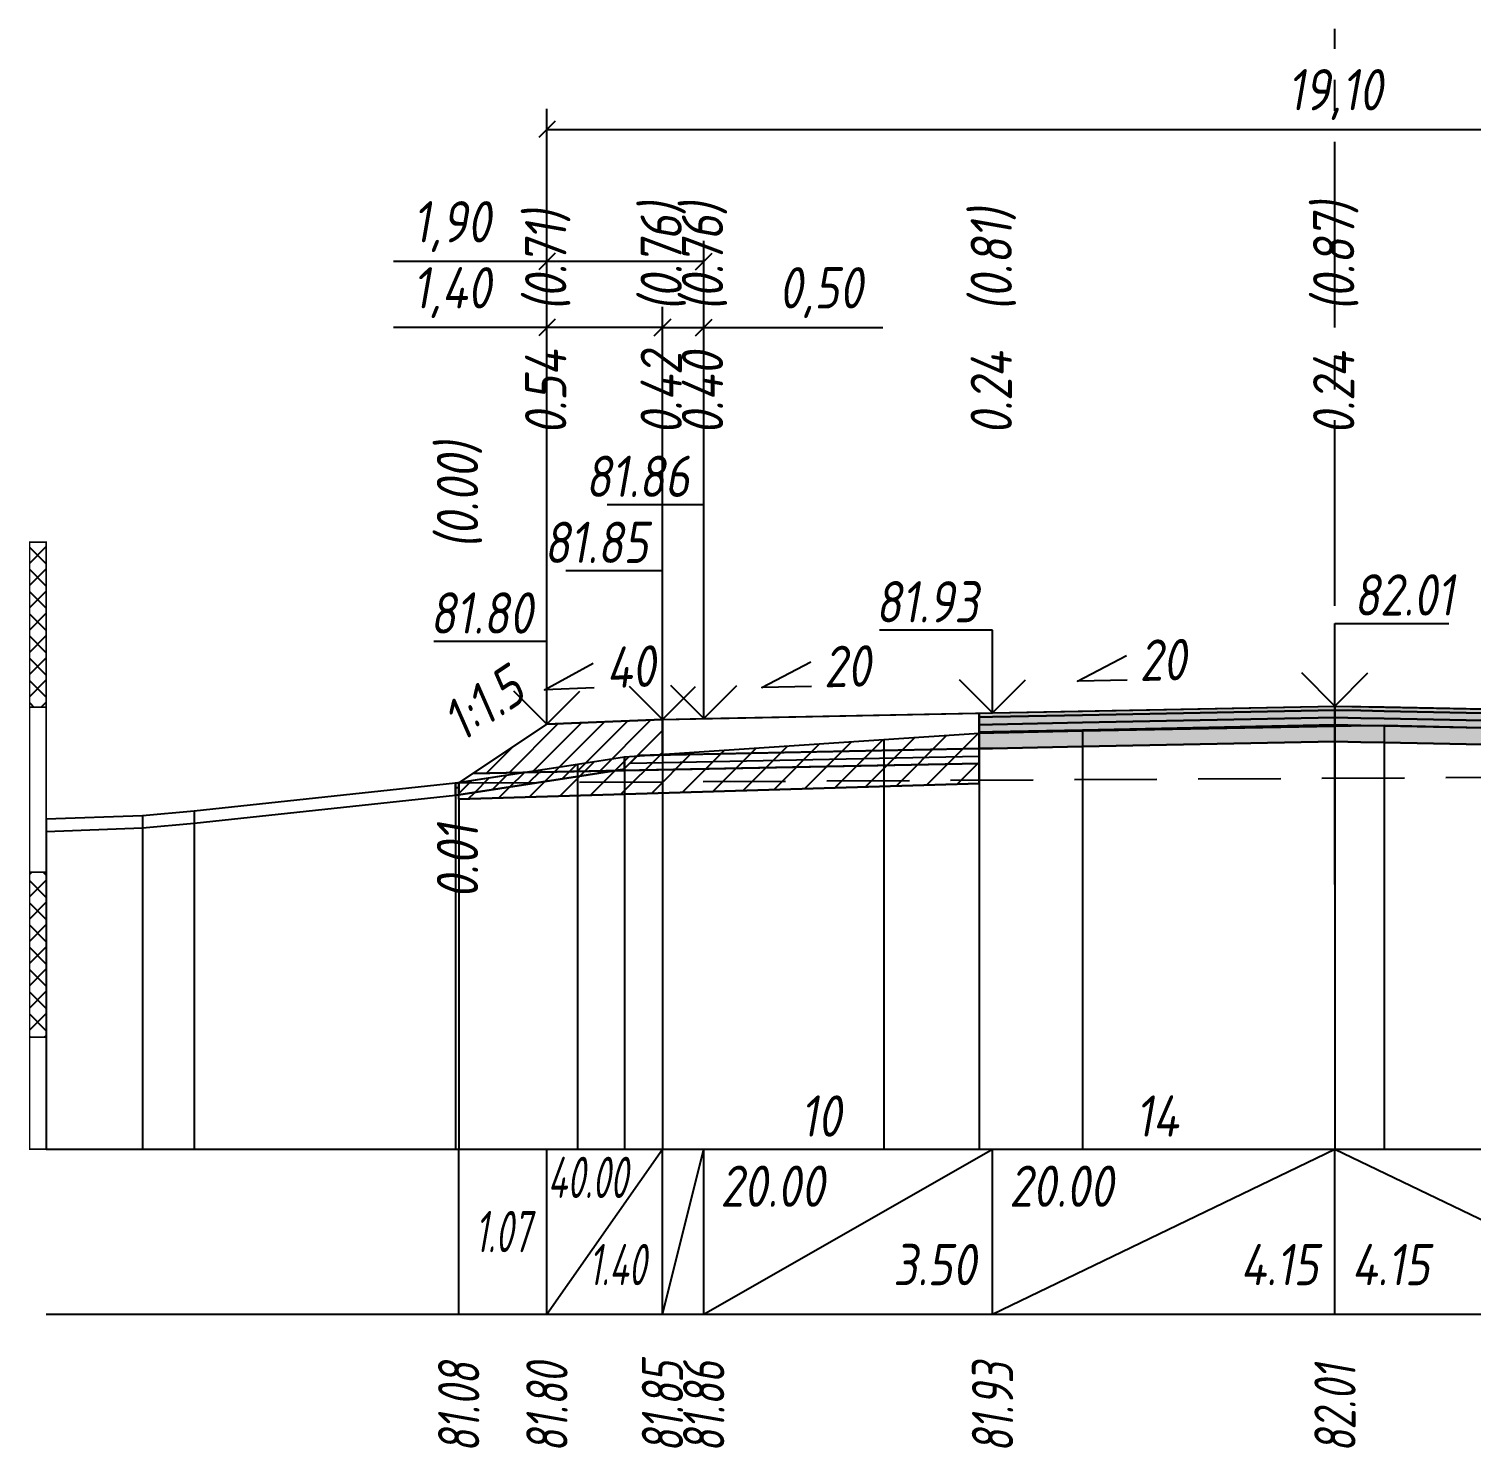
# Model space of a CAD drawing. Extents: x -717 to 1451, y -133302 to 233.
# Drawn here: x 78.9 to 166.3, y -25152.1 to -25066.1 of the extents above; entities that cross this region are included whole.
import ezdxf
from ezdxf.enums import TextEntityAlignment as Align

# ---------------------------------------------------------------- set-up
doc = ezdxf.new("R2010")
doc.units = 0
doc.linetypes.add('осевая2', pattern=[1.125, 0.75, -0.125, 0.125, -0.125])
doc.linetypes.add('штриховая', pattern=[0.75, 0.5, -0.25])
for name, color, linetype in [('Интерполированный поперечник', 2, 'Continuous'), ('Код_514', 1, 'Continuous'), ('Контур_0', 7, 'Continuous'), ('Контур_2521', 7, 'Continuous'), ('Контур_2564', 7, 'Continuous'), ('Контур_2660', 7, 'Continuous'), ('Контур_2665', 7, 'Continuous'), ('Контур_400', 7, 'Continuous'), ('Контур_508', 7, 'Continuous'), ('Контур_512', 7, 'Continuous'), ('Контур_513', 7, 'Continuous'), ('Контур_818', 7, 'Continuous'), ('Красный поперечник', 1, 'Continuous'), ('Линейка абсолютных высот', 7, 'Continuous'), ('Объём_2501', 7, 'Continuous'), ('Объём_2564', 7, 'Continuous'), ('Объём_2650', 7, 'Continuous'), ('Объём_2660', 7, 'Continuous'), ('Объём_2661', 7, 'Continuous'), ('Объём_2665', 7, 'Continuous'), ('Объём_2666', 7, 'Continuous'), ('Объём_2667', 7, 'Continuous'), ('Объём_2668', 7, 'Continuous'), ('Объём_2669', 7, 'Continuous'), ('Объём_2675', 7, 'Continuous'), ('Объём_2753', 7, 'Continuous'), ('Ось', 1, 'осевая2'), ('Откосы', 7, 'Continuous'), ('Отметки покрытия', 7, 'Continuous'), ('Рабочие отметки', 7, 'Continuous'), ('Рабочие отметки доп.', 7, 'Continuous'), ('Слои выравнивания', 7, 'Continuous'), ('Таблица', 7, 'Continuous'), ('Уклоны проезжей части', 7, 'Continuous'), ('Черный поперечник', 3, 'Continuous')]:
    doc.layers.add(name, color=color, linetype=linetype)
for name, color, linetype, true_color in [('Контур_2540', 2, 'Continuous', 0xffff00), ('Контур_2560', 2, 'Continuous', 0xffff00), ('Контур_2561', 7, 'Continuous', 0xff8040), ('Контур_2562', 3, 'Continuous', 0x00ff00), ('Контур_2563', 7, 'Continuous', 0xff8000), ('Контур_2570', 7, 'Continuous', 0x80ff00), ('Контур_2725', 7, 'Continuous', 0x323232), ('Контур_2736', 4, 'Continuous', 0x00ffff), ('Контур_2737', 4, 'Continuous', 0x00ffff), ('Контур_2738', 4, 'Continuous', 0x00ffff), ('Контур_2739', 4, 'Continuous', 0x00ffff), ('Контур_2741', 4, 'Continuous', 0x00ffff), ('Контур_2742', 4, 'Continuous', 0x00ffff), ('Контур_2743', 4, 'Continuous', 0x00ffff), ('Контур_2744', 7, 'Continuous', 0xa4ffff), ('Контур_2745', 7, 'Continuous', 0xa4ffff), ('Контур_2747', 4, 'Continuous', 0x00ffff), ('Контур_2748', 4, 'Continuous', 0x00ffff), ('Контур_2749', 4, 'Continuous', 0x00ffff), ('Контур_2750', 4, 'Continuous', 0x00ffff), ('Контур_2751', 4, 'Continuous', 0x00ffff), ('Контур_2752', 4, 'Continuous', 0x00ffff), ('Контур_2760', 7, 'Continuous', 0x323232), ('Контур_2761', 7, 'Continuous', 0x323232), ('Контур_2762', 7, 'Continuous', 0x323232), ('Контур_2763', 7, 'Continuous', 0x323232), ('Контур_402', 7, 'Continuous', 0xff6464), ('Контур_703', 4, 'Continuous', 0x00ffff), ('Контур_705', 4, 'Continuous', 0x00ffff), ('Контур_707', 4, 'Continuous', 0x00ffff), ('Контур_720', 131, 'Continuous', 0xaaffff), ('Объём_2500', 7, 'Continuous', 0xc0c0c0), ('Объём_2520', 7, 'Continuous', 0x80ffff), ('Объём_2540', 2, 'Continuous', 0xffff00), ('Объём_2560', 2, 'Continuous', 0xffff00), ('Объём_2561', 7, 'Continuous', 0xff8040), ('Объём_2562', 3, 'Continuous', 0x00ff00), ('Объём_2563', 7, 'Continuous', 0xff8000), ('Объём_2570', 7, 'Continuous', 0x80ff00), ('Объём_2600', 7, 'Continuous', 0x808000), ('Объём_2746', 2, 'Continuous', 0xffff00)]:
    doc.layers.add(name, color=color, linetype=linetype, true_color=true_color)
doc.styles.get("Standard").update_dxf_attribs({"font": 'txt', "height": 2.5})
doc.styles.add('М', font='romand.shx', dxfattribs={"width": 0.8, "oblique": 10, "height": 2.5})
doc.dimstyles.new('ISO-25', dxfattribs={"dimtxt": 2.5, "dimasz": 2.5, "dimexe": 1.25, "dimexo": 0.625, "dimtad": 1, "dimtxsty": 'Standard', "dimcen": 2.5, "dimadec": 0, "dimazin": 0, "dimtfac": 1, "dimtmove": 0, "dimatfit": 3, "dimfxl": 1, "dimarcsym": 0})
pattern_1 = [(45.0000013, (0, 0), (-0.67351924, 0.67351921), []), (135.0000003, (0, 0), (-0.67351922, -0.67351923), [])]

# ---------------------------------------------------------------- blocks, each defined once
blk = doc.blocks.new('_Oblique')
at = {"color": 0, "linetype": 'ByBlock', "lineweight": -2}
blk.add_line((-0.5, -0.5), (0.5, 0.5), dxfattribs=at)
blk = doc.blocks.new('*D610')
at = {"color": 0, "lineweight": -2, "transparency": 16777216}
for p, q in [((110.346, -25107.689), (110.346, -25082.969)), ((117.346, -25107.409), (117.346, -25082.969)), ((110.346, -25084.219), (101.042, -25084.219)), ((117.346, -25084.219), (110.346, -25084.219))]:
    blk.add_line(p, q, dxfattribs=at)
at = {"layer": 'Defpoints', "color": 0, "transparency": 16777216}
for p in [(117.346, -25084.219), (117.346, -25108.034), (110.346, -25108.314)]:
    blk.add_point(p, dxfattribs=at)
at = {"color": 0, "lineweight": -2, "transparency": 16777216, "rotation": 180}
blk.add_blockref('_Oblique', (110.346, -25084.219), dxfattribs=at)
at = {"color": 0, "lineweight": -2, "transparency": 16777216}
blk.add_blockref('_Oblique', (117.346, -25084.219), dxfattribs=at)
at = {"color": 0, "transparency": 16777216, "insert": (104.582, -25082.106), "char_height": 2.5, "width": 8.75, "attachment_point": 5, "style": 'М'}
blk.add_mtext('1,40', dxfattribs=at)
blk = doc.blocks.new('*D612')
at = {"color": 0, "lineweight": -2, "transparency": 16777216}
for p, q in [((117.346, -25107.409), (117.346, -25082.969)), ((119.846, -25107.359), (119.846, -25082.969)), ((117.346, -25084.219), (119.846, -25084.219)), ((119.846, -25084.219), (130.703, -25084.219))]:
    blk.add_line(p, q, dxfattribs=at)
at = {"layer": 'Defpoints', "color": 0, "transparency": 16777216}
for p in [(119.846, -25084.219), (117.346, -25108.034), (119.846, -25107.984)]:
    blk.add_point(p, dxfattribs=at)
at = {"color": 0, "lineweight": -2, "transparency": 16777216, "rotation": 180}
blk.add_blockref('_Oblique', (117.346, -25084.219), dxfattribs=at)
at = {"color": 0, "lineweight": -2, "transparency": 16777216}
blk.add_blockref('_Oblique', (119.846, -25084.219), dxfattribs=at)
at = {"color": 0, "transparency": 16777216, "insert": (126.942, -25082.106), "char_height": 2.5, "width": 9.16667, "attachment_point": 5, "style": 'М'}
blk.add_mtext('0,50', dxfattribs=at)
blk = doc.blocks.new('*D615')
at = {"color": 0, "lineweight": -2, "transparency": 16777216}
for p, q in [((110.346, -25107.689), (110.346, -25078.969)), ((119.846, -25107.359), (119.846, -25078.969)), ((110.346, -25080.219), (101.042, -25080.219)), ((119.846, -25080.219), (110.346, -25080.219))]:
    blk.add_line(p, q, dxfattribs=at)
at = {"layer": 'Defpoints', "color": 0, "transparency": 16777216}
for p in [(119.846, -25080.219), (119.846, -25107.984), (110.346, -25108.314)]:
    blk.add_point(p, dxfattribs=at)
at = {"color": 0, "lineweight": -2, "transparency": 16777216, "rotation": 180}
blk.add_blockref('_Oblique', (110.346, -25080.219), dxfattribs=at)
at = {"color": 0, "lineweight": -2, "transparency": 16777216}
blk.add_blockref('_Oblique', (119.846, -25080.219), dxfattribs=at)
at = {"color": 0, "transparency": 16777216, "insert": (104.582, -25078.106), "char_height": 2.5, "width": 8.75, "attachment_point": 5, "style": 'М'}
blk.add_mtext('1,90', dxfattribs=at)
blk = doc.blocks.new('*D616')
at = {"color": 0, "lineweight": -2, "transparency": 16777216}
for p, q in [((110.346, -25107.689), (110.346, -25070.969)), ((205.846, -25107.689), (205.846, -25070.969)), ((110.346, -25072.219), (205.846, -25072.219))]:
    blk.add_line(p, q, dxfattribs=at)
at = {"layer": 'Defpoints', "color": 0, "transparency": 16777216}
for p in [(205.846, -25072.219), (110.346, -25108.314), (205.846, -25108.314)]:
    blk.add_point(p, dxfattribs=at)
at = {"color": 0, "lineweight": -2, "transparency": 16777216, "rotation": 180}
blk.add_blockref('_Oblique', (110.346, -25072.219), dxfattribs=at)
at = {"color": 0, "lineweight": -2, "transparency": 16777216}
blk.add_blockref('_Oblique', (205.846, -25072.219), dxfattribs=at)
at = {"color": 0, "transparency": 16777216, "insert": (158.096, -25070.106), "char_height": 2.5, "width": 10.41667, "attachment_point": 5, "style": 'М'}
blk.add_mtext('19,10', dxfattribs=at)

msp = doc.modelspace()

# ---------------------------------------------------------------- hatches: boundary and pattern name
at = {"layer": 'Линейка абсолютных высот'}
h = msp.add_hatch(dxfattribs=at)
h.set_pattern_fill('ANSI37', scale=0.3, style=0)
h.set_pattern_definition(pattern_1)
h.paths.add_polyline_path([(80, -25107.228), (80, -25097.228), (79, -25097.228), (79, -25107.228)])
h = msp.add_hatch(dxfattribs=at)
h.set_pattern_fill('ANSI37', scale=0.3, style=0)
h.set_pattern_definition(pattern_1)
h.paths.add_polyline_path([(80, -25127.228), (80, -25117.228), (79, -25117.228), (79, -25127.228)])
at = {"layer": 'Объём_2563'}
h = msp.add_hatch(dxfattribs=at)
h.set_pattern_fill('ANSI31', color=256, scale=0.3)
h.paths.add_polyline_path([(110.346, -25108.251), (117.346, -25107.971), (117.346, -25110.121), (115.846, -25110.151), (114.928, -25111.07), (105.846, -25111.251)])
at = {"layer": 'Объём_2570'}
h = msp.add_hatch(dxfattribs=at)
h.set_pattern_fill('ANSI31', color=256, scale=0.2)
h.paths.add_polyline_path([(115.051, -25110.984), (112.189, -25111.433), (105, -25112.537), (105, -25111.787), (112.189, -25110.683), (115.051, -25110.234)])
at = {"layer": 'Объём_2600'}
h = msp.add_hatch(dxfattribs=at)
h.set_pattern_fill('ANSI31', color=6, scale=0.4)
h.paths.add_polyline_path([(130.767, -25109.187), (136.534, -25108.795), (136.534, -25111.853), (105, -25112.799), (105, -25112.537), (112.189, -25111.433), (115.051, -25110.984), (115.051, -25110.234)])
h = msp.add_hatch(dxfattribs=at)
h.set_pattern_fill('HONEY', color=5, scale=0.3)
h.paths.add_polyline_path([(104.807, -25112.567), (104.807, -25111.817), (105, -25111.816), (105, -25112.537)])
at = {"layer": 'Слои выравнивания'}
for color, points in [(2, [(136.534, -25107.588), (137.346, -25107.571), (142.804, -25107.462), (158.096, -25107.156), (158.096, -25107.406), (142.804, -25107.712), (137.346, -25107.821), (136.534, -25107.838)]), (2, [(158.096, -25107.156), (159.659, -25107.188), (161.083, -25107.216), (172.032, -25107.435), (178.846, -25107.571), (179.434, -25107.583), (185.859, -25107.712), (185.859, -25107.962), (179.434, -25107.833), (178.846, -25107.821), (172.032, -25107.685), (161.083, -25107.466), (159.659, -25107.438), (158.096, -25107.406)]), (3, [(136.534, -25107.838), (137.346, -25107.821), (142.804, -25107.712), (158.096, -25107.406), (158.096, -25107.856), (142.804, -25108.162), (137.346, -25108.271), (136.534, -25108.288)]), (4, [(136.534, -25108.288), (137.346, -25108.271), (142.804, -25108.162), (158.096, -25107.856), (158.096, -25108.306), (142.804, -25108.612), (137.346, -25108.721), (136.534, -25108.738)]), (3, [(158.096, -25107.406), (159.659, -25107.438), (161.083, -25107.466), (172.032, -25107.685), (178.846, -25107.821), (179.434, -25107.833), (185.859, -25107.962), (185.859, -25108.412), (179.434, -25108.283), (178.846, -25108.271), (172.032, -25108.135), (161.083, -25107.916), (159.659, -25107.888), (158.096, -25107.856)]), (4, [(158.096, -25107.856), (159.659, -25107.888), (161.083, -25107.916), (172.032, -25108.135), (178.846, -25108.271), (179.434, -25108.283), (185.859, -25108.412), (185.859, -25108.862), (179.434, -25108.733), (178.846, -25108.721), (172.032, -25108.585), (161.083, -25108.366), (159.659, -25108.338), (158.096, -25108.306)]), (5, [(136.534, -25108.738), (137.346, -25108.721), (142.804, -25108.612), (158.096, -25108.306), (158.096, -25109.306), (142.804, -25109.612), (137.346, -25109.721), (136.534, -25109.738)]), (5, [(158.096, -25108.306), (159.659, -25108.338), (161.083, -25108.366), (172.032, -25108.585), (178.846, -25108.721), (179.434, -25108.733), (185.859, -25108.862), (185.859, -25109.862), (179.434, -25109.733), (178.846, -25109.721), (172.032, -25109.585), (161.083, -25109.366), (159.659, -25109.338), (158.096, -25109.306)])]:
    msp.add_hatch(color=color, dxfattribs=at).paths.add_polyline_path(points)

# ---------------------------------------------------------------- linework, layer by layer
at = {"layer": 'Интерполированный поперечник', "linetype": 'штриховая', "ltscale": 10, "flags": 128}
msp.add_lwpolyline([(104.807, -25111.817), (213.285, -25111.222)], dxfattribs=at)
at = {"layer": 'Код_514'}
for p, q in [((105, -25144), (105, -25134)), ((110.346, -25144), (110.346, -25134)), ((110.346, -25144), (117.346, -25134)), ((117.346, -25144), (117.346, -25134)), ((117.346, -25144), (119.846, -25134)), ((119.846, -25144), (119.846, -25134)), ((119.846, -25144), (137.346, -25134)), ((137.346, -25144), (137.346, -25134)), ((137.346, -25144), (158.096, -25134)), ((158.096, -25144), (158.096, -25134)), ((158.096, -25134), (178.846, -25144))]:
    msp.add_line(p, q, dxfattribs=at)
at = {"layer": 'Контур_0', "flags": 128}
for points in [[(119.846, -25110.071), (117.346, -25110.121), (117.346, -25107.971), (136.534, -25107.588), (136.534, -25109.738), (119.846, -25110.071), (119.846, -25110.071)], [(110.346, -25108.251), (105, -25111.816), (105, -25111.816), (105, -25111.816), (105, -25111.816), (105, -25111.816), (105, -25111.816), (105, -25111.816), (105, -25111.816), (105, -25111.816), (105, -25111.816), (105, -25111.816), (105, -25111.816), (105, -25111.816), (105, -25111.816), (105, -25111.816)], [(110.346, -25108.251), (105, -25111.816), (105, -25111.816), (105, -25111.816), (105, -25111.816), (105, -25111.816), (105, -25111.816), (105, -25111.816), (105, -25111.816), (105, -25111.816), (105, -25111.816), (105, -25111.816), (105, -25111.816), (105, -25111.816), (105, -25111.816), (105, -25111.816), (105, -25111.816), (105, -25111.816), (105, -25111.816), (105, -25111.816), (105, -25111.816), (105, -25111.816), (105, -25111.816), (105, -25111.816), (105, -25111.816), (105, -25111.816), (105, -25111.816), (105, -25111.816), (105, -25111.816), (105, -25111.816)], [(115.846, -25110.151), (136.534, -25109.738), (136.534, -25110.638), (114.928, -25111.07), (115.846, -25110.151), (115.846, -25110.151)], [(105.846, -25111.251), (114.928, -25111.07), (115.846, -25110.151), (117.346, -25110.121)]]:
    msp.add_lwpolyline(points, dxfattribs=at)
at = {"layer": 'Контур_2521', "color": 250, "flags": 128}
msp.add_lwpolyline([(115.387, -25110.611), (136.534, -25110.188)], dxfattribs=at)
at = {"layer": 'Контур_2540', "flags": 128}
msp.add_lwpolyline([(105.846, -25111.251), (136.534, -25110.638), (136.534, -25111.853), (105, -25112.799), (105, -25111.816), (105.846, -25111.251), (105.846, -25111.251)], dxfattribs=at)
at = {"layer": 'Контур_2560', "flags": 128}
msp.add_lwpolyline([(110.346, -25108.251), (110.346, -25108.251), (110.346, -25108.251), (117.346, -25107.971)], dxfattribs=at)
at = {"layer": 'Контур_2561', "flags": 128}
msp.add_lwpolyline([(117.346, -25107.971), (117.346, -25107.971), (110.346, -25108.251), (110.346, -25108.251), (117.346, -25107.971)], dxfattribs=at)
at = {"layer": 'Контур_2562', "flags": 128}
msp.add_lwpolyline([(110.346, -25108.251), (110.346, -25108.251), (110.346, -25108.251), (110.346, -25108.251), (110.346, -25108.251)], dxfattribs=at)
at = {"layer": 'Контур_2563', "flags": 128}
msp.add_lwpolyline([(110.346, -25108.251), (117.346, -25107.971), (117.346, -25110.121), (115.846, -25110.151), (114.928, -25111.07), (105.846, -25111.251), (110.346, -25108.251), (110.346, -25108.251)], dxfattribs=at)
at = {"layer": 'Контур_2564', "flags": 128}
msp.add_lwpolyline([(110.346, -25108.251), (117.346, -25107.971)], dxfattribs=at)
at = {"layer": 'Контур_2570', "flags": 128}
msp.add_lwpolyline([(80, -25114.75), (85.842, -25114.542), (88.977, -25114.258), (104.807, -25112.567), (104.807, -25112.567), (112.189, -25111.433), (115.051, -25110.984), (115.051, -25110.234), (130.767, -25109.187), (136.534, -25108.795), (142.804, -25108.67), (158.096, -25108.368), (161.083, -25108.31), (179.434, -25108.771)], dxfattribs=at)
at = {"layer": 'Контур_2660', "flags": 128}
msp.add_lwpolyline([(105, -25112.799), (136.534, -25111.853)], dxfattribs=at)
at = {"layer": 'Контур_2665', "flags": 128}
msp.add_lwpolyline([(110.346, -25108.251), (110.346, -25108.251)], dxfattribs=at)
at = {"layer": 'Контур_2725', "flags": 128}
msp.add_lwpolyline([(136.534, -25109.738), (137.346, -25109.721), (142.804, -25109.612), (158.096, -25109.306), (159.659, -25109.338), (161.083, -25109.366), (172.032, -25109.585), (178.846, -25109.721), (179.434, -25109.733), (185.859, -25109.862)], dxfattribs=at)
at = {"layer": 'Контур_2736', "flags": 128}
msp.add_lwpolyline([(110.346, -25108.251), (105, -25111.816)], dxfattribs=at)
at = {"layer": 'Контур_2737', "flags": 128}
msp.add_lwpolyline([(105, -25111.816), (105, -25111.816)], dxfattribs=at)
at = {"layer": 'Контур_2738', "flags": 128}
msp.add_lwpolyline([(105, -25111.816), (105, -25111.816)], dxfattribs=at)
at = {"layer": 'Контур_2739', "flags": 128}
msp.add_lwpolyline([(105, -25111.816), (105, -25111.816)], dxfattribs=at)
at = {"layer": 'Контур_2741', "flags": 128}
msp.add_lwpolyline([(105, -25111.816), (105, -25111.816)], dxfattribs=at)
at = {"layer": 'Контур_2742', "flags": 128}
msp.add_lwpolyline([(105, -25111.816), (105, -25111.816)], dxfattribs=at)
at = {"layer": 'Контур_2743', "flags": 128}
msp.add_lwpolyline([(105, -25111.816), (105, -25111.816)], dxfattribs=at)
at = {"layer": 'Контур_2744', "flags": 128}
msp.add_lwpolyline([(105, -25111.816), (105, -25111.816)], dxfattribs=at)
msp.add_lwpolyline([(105, -25111.816), (105, -25111.816)], dxfattribs=at)
msp.add_lwpolyline([(105, -25111.816), (105, -25111.816)], dxfattribs=at)
msp.add_lwpolyline([(105, -25111.816), (105, -25111.816)], dxfattribs=at)
msp.add_lwpolyline([(105, -25111.816), (105, -25111.816)], dxfattribs=at)
msp.add_lwpolyline([(105, -25111.816), (105, -25111.816)], dxfattribs=at)
at = {"layer": 'Контур_2745', "flags": 128}
msp.add_lwpolyline([(105, -25111.816), (105, -25111.816)], dxfattribs=at)
msp.add_lwpolyline([(105, -25111.816), (105, -25111.816)], dxfattribs=at)
msp.add_lwpolyline([(105, -25111.816), (105, -25111.816)], dxfattribs=at)
msp.add_lwpolyline([(105, -25111.816), (105, -25111.816)], dxfattribs=at)
msp.add_lwpolyline([(105, -25111.816), (105, -25111.816)], dxfattribs=at)
msp.add_lwpolyline([(105, -25111.816), (105, -25111.816)], dxfattribs=at)
at = {"layer": 'Контур_2747', "flags": 128}
msp.add_lwpolyline([(105, -25111.816), (105, -25111.816)], dxfattribs=at)
at = {"layer": 'Контур_2748', "flags": 128}
msp.add_lwpolyline([(105, -25111.816), (105, -25111.816)], dxfattribs=at)
at = {"layer": 'Контур_2749', "flags": 128}
msp.add_lwpolyline([(105, -25111.816), (105, -25111.816)], dxfattribs=at)
at = {"layer": 'Контур_2750', "flags": 128}
msp.add_lwpolyline([(105, -25111.816), (105, -25111.816)], dxfattribs=at)
at = {"layer": 'Контур_2751', "flags": 128}
msp.add_lwpolyline([(105, -25111.816), (105, -25111.816)], dxfattribs=at)
at = {"layer": 'Контур_2752', "flags": 128}
msp.add_lwpolyline([(105, -25111.816), (105, -25111.816)], dxfattribs=at)
at = {"layer": 'Контур_2760', "flags": 128}
msp.add_lwpolyline([(136.534, -25107.588), (137.346, -25107.571), (142.804, -25107.462), (158.096, -25107.156), (159.659, -25107.188), (161.083, -25107.216), (172.032, -25107.435), (178.846, -25107.571), (179.434, -25107.583), (185.859, -25107.712)], dxfattribs=at)
at = {"layer": 'Контур_2761', "flags": 128}
msp.add_lwpolyline([(136.534, -25107.838), (137.346, -25107.821), (142.804, -25107.712), (158.096, -25107.406), (159.659, -25107.438), (161.083, -25107.466), (172.032, -25107.685), (178.846, -25107.821), (179.434, -25107.833), (185.859, -25107.962)], dxfattribs=at)
at = {"layer": 'Контур_2762', "flags": 128}
msp.add_lwpolyline([(136.534, -25108.288), (137.346, -25108.271), (142.804, -25108.162), (158.096, -25107.856), (159.659, -25107.888), (161.083, -25107.916), (172.032, -25108.135), (178.846, -25108.271), (179.434, -25108.283), (185.859, -25108.412)], dxfattribs=at)
at = {"layer": 'Контур_2763', "flags": 128}
msp.add_lwpolyline([(136.534, -25108.738), (137.346, -25108.721), (142.804, -25108.612), (158.096, -25108.306), (159.659, -25108.338), (161.083, -25108.366), (172.032, -25108.585), (178.846, -25108.721), (179.434, -25108.733), (185.859, -25108.862)], dxfattribs=at)
at = {"layer": 'Контур_400', "flags": 128}
for points in [[(117.346, -25107.971), (119.846, -25107.921), (119.846, -25107.921), (119.846, -25107.921), (119.846, -25107.921), (119.846, -25107.921), (119.846, -25107.921), (137.346, -25107.571), (158.096, -25107.156)], [(158.096, -25107.156), (178.846, -25107.571), (196.346, -25107.921), (196.346, -25107.921), (196.346, -25107.921), (196.346, -25107.921), (196.346, -25107.921), (196.346, -25107.921), (198.846, -25107.971)]]:
    msp.add_lwpolyline(points, dxfattribs=at)
at = {"layer": 'Контур_402', "flags": 128}
msp.add_lwpolyline([(105, -25112.799), (136.534, -25111.853), (136.534, -25109.738), (158.096, -25109.306), (185.859, -25109.862), (185.859, -25112.039), (212.738, -25112.846)], dxfattribs=at)
at = {"layer": 'Контур_508', "flags": 128}
msp.add_lwpolyline([(105, -25112.799), (136.534, -25111.853), (136.534, -25109.738), (158.096, -25109.306), (185.859, -25109.862), (185.859, -25112.039), (212.738, -25112.846), (212.759, -25112.86), (214.759, -25112.86), (219.207, -25109.895)], dxfattribs=at)
at = {"layer": 'Контур_512', "flags": 128}
msp.add_lwpolyline([(105, -25112.799), (136.534, -25111.853)], dxfattribs=at)
at = {"layer": 'Контур_513', "flags": 128}
msp.add_lwpolyline([(105, -25112.799), (136.534, -25111.853), (136.534, -25109.738), (158.096, -25109.306), (185.859, -25109.862), (185.859, -25112.039), (212.738, -25112.846), (212.759, -25112.86), (214.759, -25112.86), (219.207, -25109.895)], dxfattribs=at)
at = {"layer": 'Контур_703', "flags": 128}
for points in [[(110.346, -25108.251), (105, -25111.816)], [(105, -25111.816), (105, -25111.816)]]:
    msp.add_lwpolyline(points, dxfattribs=at)
at = {"layer": 'Контур_705', "flags": 128}
msp.add_lwpolyline([(105, -25111.816), (105, -25111.816)], dxfattribs=at)
at = {"layer": 'Контур_707', "flags": 128}
msp.add_lwpolyline([(105, -25111.816), (105, -25111.816)], dxfattribs=at)
at = {"layer": 'Контур_720', "flags": 128}
msp.add_lwpolyline([(105, -25111.816), (105, -25111.816)], dxfattribs=at)
at = {"layer": 'Контур_818', "flags": 128}
msp.add_lwpolyline([(105, -25112.537), (112.189, -25111.433), (115.051, -25110.984), (115.051, -25110.234), (130.767, -25109.187), (136.534, -25108.795), (142.804, -25108.67), (158.096, -25108.368), (161.083, -25108.31), (179.434, -25108.771), (185.859, -25108.925), (201.824, -25109.948), (206.857, -25110.268), (206.857, -25111.018), (209.178, -25111.394), (213.285, -25111.972), (213.285, -25111.972), (215.525, -25111.203), (219.207, -25110.645)], dxfattribs=at)
at = {"layer": 'Красный поперечник'}
for p, q in [((137.346, -25107.571), (158.096, -25107.156)), ((158.096, -25107.156), (178.846, -25107.571)), ((110.346, -25108.251), (117.346, -25107.971)), ((117.346, -25107.971), (119.846, -25107.921)), ((119.846, -25107.921), (137.346, -25107.571)), ((105, -25111.816), (110.346, -25108.251)), ((136.534, -25111.853), (136.534, -25134)), ((105, -25112.799), (105, -25134))]:
    msp.add_line(p, q, dxfattribs=at)
at = {"layer": 'Линейка абсолютных высот', "color": 7, "const_width": 0.1, "flags": 128}
for points in [[(80, -25107.228), (80, -25097.228), (79, -25097.228), (79, -25107.228), (80, -25107.228)], [(80, -25117.228), (80, -25107.228), (79, -25107.228), (79, -25117.228), (80, -25117.228)], [(80, -25127.228), (80, -25117.228), (79, -25117.228), (79, -25127.228), (80, -25127.228)], [(80, -25134), (80, -25127.228), (79, -25127.228), (79, -25134), (80, -25134)]]:
    msp.add_lwpolyline(points, dxfattribs=at)
at = {"layer": 'Объём_2500', "flags": 128}
msp.add_lwpolyline([(119.846, -25110.071), (117.346, -25110.121), (117.346, -25107.971), (136.534, -25107.588), (136.534, -25109.738), (119.846, -25110.071), (119.846, -25110.071)], dxfattribs=at)
at = {"layer": 'Объём_2501', "flags": 128}
for points in [[(117.346, -25107.971), (119.846, -25107.921), (119.846, -25107.921), (119.846, -25107.921), (119.846, -25107.921), (119.846, -25107.921), (119.846, -25107.921), (137.346, -25107.571), (158.096, -25107.156)], [(158.096, -25107.156), (178.846, -25107.571), (196.346, -25107.921), (196.346, -25107.921), (196.346, -25107.921), (196.346, -25107.921), (196.346, -25107.921), (196.346, -25107.921), (198.846, -25107.971)]]:
    msp.add_lwpolyline(points, dxfattribs=at)
at = {"layer": 'Объём_2520', "color": 250, "flags": 128}
msp.add_lwpolyline([(115.846, -25110.151), (136.534, -25109.738), (136.534, -25110.638), (114.928, -25111.07), (115.846, -25110.151), (115.846, -25110.151)], dxfattribs=at)
at = {"layer": 'Объём_2540', "flags": 128}
msp.add_lwpolyline([(105.846, -25111.251), (136.534, -25110.638), (136.534, -25111.853), (105, -25112.799), (105, -25111.816), (105.846, -25111.251), (105.846, -25111.251)], dxfattribs=at)
at = {"layer": 'Объём_2560', "flags": 128}
msp.add_lwpolyline([(110.346, -25108.251), (110.346, -25108.251), (110.346, -25108.251), (117.346, -25107.971)], dxfattribs=at)
at = {"layer": 'Объём_2561', "flags": 128}
msp.add_lwpolyline([(117.346, -25107.971), (117.346, -25107.971), (110.346, -25108.251), (110.346, -25108.251), (117.346, -25107.971)], dxfattribs=at)
at = {"layer": 'Объём_2562', "flags": 128}
msp.add_lwpolyline([(110.346, -25108.251), (110.346, -25108.251), (110.346, -25108.251), (110.346, -25108.251), (110.346, -25108.251)], dxfattribs=at)
at = {"layer": 'Объём_2563', "color": 250, "flags": 128}
msp.add_lwpolyline([(110.346, -25108.251), (117.346, -25107.971), (117.346, -25110.121), (115.846, -25110.151), (114.928, -25111.07), (105.846, -25111.251), (110.346, -25108.251), (110.346, -25108.251)], dxfattribs=at)
at = {"layer": 'Объём_2564', "flags": 128}
msp.add_lwpolyline([(110.346, -25108.251), (117.346, -25107.971)], dxfattribs=at)
at = {"layer": 'Объём_2570', "flags": 128}
msp.add_lwpolyline([(115.051, -25110.984), (112.189, -25111.433), (105, -25112.537), (105, -25111.787), (112.189, -25110.683), (115.051, -25110.234), (115.051, -25110.984), (115.051, -25110.984)], dxfattribs=at)
at = {"layer": 'Объём_2600', "color": 5, "flags": 128}
msp.add_lwpolyline([(104.807, -25112.567), (104.807, -25111.817), (105, -25111.816), (105, -25112.537), (104.807, -25112.567), (104.807, -25112.567)], dxfattribs=at)
at = {"layer": 'Объём_2650', "color": 6, "flags": 128}
msp.add_lwpolyline([(130.767, -25109.187), (136.534, -25108.795), (136.534, -25111.853), (105, -25112.799), (105, -25112.537), (112.189, -25111.433), (115.051, -25110.984), (115.051, -25110.234), (130.767, -25109.187), (130.767, -25109.187)], dxfattribs=at)
at = {"layer": 'Объём_2660', "flags": 128}
msp.add_lwpolyline([(105, -25112.799), (136.534, -25111.853)], dxfattribs=at)
at = {"layer": 'Объём_2661', "flags": 128}
msp.add_lwpolyline([(110.346, -25108.251), (105, -25111.816)], dxfattribs=at)
at = {"layer": 'Объём_2665', "flags": 128}
msp.add_lwpolyline([(110.346, -25108.251), (110.346, -25108.251)], dxfattribs=at)
at = {"layer": 'Объём_2666', "flags": 128}
msp.add_lwpolyline([(110.346, -25108.251), (105, -25111.816)], dxfattribs=at)
at = {"layer": 'Объём_2667', "flags": 128}
msp.add_lwpolyline([(105, -25111.816), (105, -25111.816)], dxfattribs=at)
msp.add_lwpolyline([(105, -25111.816), (105, -25111.816)], dxfattribs=at)
at = {"layer": 'Объём_2668', "flags": 128}
msp.add_lwpolyline([(105, -25111.816), (105, -25111.816)], dxfattribs=at)
msp.add_lwpolyline([(105, -25111.816), (105, -25111.816)], dxfattribs=at)
at = {"layer": 'Объём_2669', "flags": 128}
msp.add_lwpolyline([(105, -25111.816), (105, -25111.816)], dxfattribs=at)
msp.add_lwpolyline([(105, -25111.816), (105, -25111.816)], dxfattribs=at)
at = {"layer": 'Объём_2675', "flags": 128}
msp.add_lwpolyline([(105, -25111.816), (105, -25111.816)], dxfattribs=at)
msp.add_lwpolyline([(105, -25111.816), (105, -25111.816)], dxfattribs=at)
msp.add_lwpolyline([(105, -25111.816), (105, -25111.816)], dxfattribs=at)
msp.add_lwpolyline([(105, -25111.816), (105, -25111.816)], dxfattribs=at)
msp.add_lwpolyline([(105, -25111.816), (105, -25111.816)], dxfattribs=at)
msp.add_lwpolyline([(105, -25111.816), (105, -25111.816)], dxfattribs=at)
msp.add_lwpolyline([(105, -25111.816), (105, -25111.816)], dxfattribs=at)
msp.add_lwpolyline([(105, -25111.816), (105, -25111.816)], dxfattribs=at)
msp.add_lwpolyline([(105, -25111.816), (105, -25111.816)], dxfattribs=at)
msp.add_lwpolyline([(105, -25111.816), (105, -25111.816)], dxfattribs=at)
msp.add_lwpolyline([(105, -25111.816), (105, -25111.816)], dxfattribs=at)
msp.add_lwpolyline([(105, -25111.816), (105, -25111.816)], dxfattribs=at)
at = {"layer": 'Объём_2746', "flags": 128}
msp.add_lwpolyline([(112.189, -25111.433), (115.051, -25110.984), (115.051, -25110.234), (130.767, -25109.187), (136.534, -25108.795), (136.534, -25111.853), (105, -25112.799), (105, -25112.537), (112.189, -25111.433), (112.189, -25111.433)], dxfattribs=at)
at = {"layer": 'Объём_2753', "flags": 128}
msp.add_lwpolyline([(136.534, -25107.588), (136.534, -25107.588)], dxfattribs=at)
at = {"layer": 'Ось', "ltscale": 15}
msp.add_line((158.096, -25117.971), (158.096, -25066.127), dxfattribs=at)
at = {"layer": 'Откосы', "color": 1, "flags": 128}
for points in [[(113.196, -25106.063), (110.199, -25106.182), (113.136, -25104.564)], [(126.371, -25105.98), (123.371, -25106.04), (126.341, -25104.48)], [(145.496, -25105.597), (142.496, -25105.657), (145.466, -25104.097)]]:
    msp.add_lwpolyline(points, dxfattribs=at)
at = {"layer": 'Отметки покрытия', "color": 1}
for p, q in [((119.846, -25094.971), (113.996, -25094.971)), ((119.846, -25107.921), (119.846, -25094.971)), ((117.346, -25098.971), (111.496, -25098.971)), ((117.346, -25107.971), (117.346, -25098.971)), ((137.346, -25102.571), (130.496, -25102.571)), ((137.346, -25107.571), (137.346, -25102.571)), ((158.096, -25107.156), (158.096, -25102.156)), ((158.096, -25102.156), (164.996, -25102.156)), ((110.346, -25103.251), (103.496, -25103.251)), ((110.346, -25108.251), (110.346, -25103.251)), ((158.096, -25107.156), (156.096, -25105.156)), ((158.096, -25107.156), (160.096, -25105.156)), ((110.346, -25108.251), (108.346, -25106.251)), ((110.346, -25108.251), (112.346, -25106.251)), ((117.346, -25107.971), (115.346, -25105.971)), ((117.346, -25107.971), (119.346, -25105.971)), ((119.846, -25107.921), (117.846, -25105.921)), ((119.846, -25107.921), (121.846, -25105.921)), ((137.346, -25107.571), (135.346, -25105.571)), ((137.346, -25107.571), (139.346, -25105.571))]:
    msp.add_line(p, q, dxfattribs=at)
at = {"layer": 'Слои выравнивания'}
for p, q in [((158.096, -25107.156), (158.096, -25134)), ((117.346, -25107.971), (117.346, -25134)), ((136.534, -25107.588), (136.534, -25134))]:
    msp.add_line(p, q, dxfattribs=at)
at = {"layer": 'Слои выравнивания', "color": 2, "flags": 128}
for points in [[(136.534, -25107.588), (137.346, -25107.571), (142.804, -25107.462), (158.096, -25107.156), (158.096, -25107.406), (142.804, -25107.712), (137.346, -25107.821), (136.534, -25107.838)], [(158.096, -25107.156), (159.659, -25107.188), (161.083, -25107.216), (172.032, -25107.435), (178.846, -25107.571), (179.434, -25107.583), (185.859, -25107.712), (185.859, -25107.962), (179.434, -25107.833), (178.846, -25107.821), (172.032, -25107.685), (161.083, -25107.466), (159.659, -25107.438), (158.096, -25107.406)]]:
    msp.add_lwpolyline(points, close=True, dxfattribs=at)
at = {"layer": 'Слои выравнивания', "color": 3, "flags": 128}
for points in [[(136.534, -25107.838), (137.346, -25107.821), (142.804, -25107.712), (158.096, -25107.406), (158.096, -25107.856), (142.804, -25108.162), (137.346, -25108.271), (136.534, -25108.288)], [(158.096, -25107.406), (159.659, -25107.438), (161.083, -25107.466), (172.032, -25107.685), (178.846, -25107.821), (179.434, -25107.833), (185.859, -25107.962), (185.859, -25108.412), (179.434, -25108.283), (178.846, -25108.271), (172.032, -25108.135), (161.083, -25107.916), (159.659, -25107.888), (158.096, -25107.856)]]:
    msp.add_lwpolyline(points, close=True, dxfattribs=at)
at = {"layer": 'Слои выравнивания', "color": 4, "flags": 128}
for points in [[(136.534, -25108.288), (137.346, -25108.271), (142.804, -25108.162), (158.096, -25107.856), (158.096, -25108.306), (142.804, -25108.612), (137.346, -25108.721), (136.534, -25108.738)], [(158.096, -25107.856), (159.659, -25107.888), (161.083, -25107.916), (172.032, -25108.135), (178.846, -25108.271), (179.434, -25108.283), (185.859, -25108.412), (185.859, -25108.862), (179.434, -25108.733), (178.846, -25108.721), (172.032, -25108.585), (161.083, -25108.366), (159.659, -25108.338), (158.096, -25108.306)]]:
    msp.add_lwpolyline(points, close=True, dxfattribs=at)
at = {"layer": 'Слои выравнивания', "color": 5, "flags": 128}
for points in [[(136.534, -25108.738), (137.346, -25108.721), (142.804, -25108.612), (158.096, -25108.306), (158.096, -25109.306), (142.804, -25109.612), (137.346, -25109.721), (136.534, -25109.738)], [(158.096, -25108.306), (159.659, -25108.338), (161.083, -25108.366), (172.032, -25108.585), (178.846, -25108.721), (179.434, -25108.733), (185.859, -25108.862), (185.859, -25109.862), (179.434, -25109.733), (178.846, -25109.721), (172.032, -25109.585), (161.083, -25109.366), (159.659, -25109.338), (158.096, -25109.306)]]:
    msp.add_lwpolyline(points, close=True, dxfattribs=at)
at = {"layer": 'Таблица'}
for p, q in [((80, -25134), (244.207, -25134)), ((80, -25144), (244.207, -25144))]:
    msp.add_line(p, q, dxfattribs=at)
at = {"layer": 'Черный поперечник', "color": 7}
for p, q in [((136.534, -25108.795), (136.534, -25134)), ((142.804, -25108.67), (142.804, -25134)), ((158.096, -25108.368), (158.096, -25134)), ((161.083, -25108.31), (161.083, -25134)), ((130.767, -25109.187), (130.767, -25134)), ((112.189, -25110.683), (112.189, -25134)), ((115.051, -25110.234), (115.051, -25134)), ((104.807, -25111.817), (104.807, -25134)), ((80, -25114), (80, -25134)), ((85.842, -25113.792), (85.842, -25134)), ((88.977, -25113.508), (88.977, -25134))]:
    msp.add_line(p, q, dxfattribs=at)
at = {"layer": 'Черный поперечник', "flags": 128}
msp.add_lwpolyline([(80, -25114), (85.842, -25113.792), (88.977, -25113.508), (104.807, -25111.817), (112.189, -25110.683), (115.051, -25110.234), (130.767, -25109.187), (136.534, -25108.795), (142.804, -25108.67), (158.096, -25108.368), (161.083, -25108.31), (179.434, -25108.771), (185.859, -25108.925), (201.824, -25109.948), (206.857, -25110.268), (209.178, -25110.644), (213.285, -25111.222), (215.525, -25110.453), (225.087, -25109.002), (229.02, -25108.841), (244.207, -25108.761)], dxfattribs=at)

# ---------------------------------------------------------------- texts
at = {"layer": 'Код_514', "style": 'М', "oblique": 10}
for s, width, p in [('40.00', 0.6, (110.384, -25134.466)), ('20.00', 0.8, (120.846, -25135)), ('20.00', 0.8, (138.346, -25135))]:
    msp.add_text(s, height=2.5, dxfattribs=dict(at, width=width)).set_placement(p, align=Align.TOP_LEFT)
at = {"layer": 'Код_514', "style": 'М', "oblique": 10, "width": 0.6}
msp.add_text('1.07', height=2.5, dxfattribs=at).set_placement((107.673, -25139), align=Align.MIDDLE_CENTER)
at = {"layer": 'Код_514', "style": 'М', "oblique": 10}
for s, width, p in [('1.40', 0.6, (116.346, -25143)), ('3.50', 0.8, (136.346, -25143)), ('4.15', 0.8, (157.096, -25143))]:
    msp.add_text(s, height=2.5, dxfattribs=dict(at, width=width)).set_placement(p, align=Align.BOTTOM_RIGHT)
at = {"layer": 'Код_514', "style": 'М', "oblique": 10, "width": 0.8}
msp.add_text('4.15', height=2.5, dxfattribs=at).set_placement((159.096, -25143), align=Align.BOTTOM_LEFT)
at = {"layer": 'Код_514', "style": 'М', "oblique": 10, "width": 0.7}
for s, p in [('81.85', (117.346, -25152.382)), ('81.08', (105, -25152.382)), ('81.80', (110.346, -25152.382)), ('81.86', (119.846, -25152.382)), ('81.93', (137.346, -25152.382)), ('82.01', (158.096, -25152.382))]:
    msp.add_text(s, height=2.5, rotation=90, dxfattribs=at).set_placement(p, align=Align.MIDDLE_LEFT)
at = {"layer": 'Отметки покрытия', "color": 1, "style": 'М', "oblique": 10, "width": 0.8}
for s, p in [('81.86', (118.988, -25095.24)), ('81.85', (116.488, -25099.24)), ('81.80', (109.488, -25103.52)), ('81.93', (136.488, -25102.84))]:
    msp.add_text(s, height=2.5, dxfattribs=at).set_placement(p, align=Align.BOTTOM_RIGHT)
msp.add_text('82.01', height=2.5, dxfattribs=at).set_placement((159.238, -25102.425), align=Align.BOTTOM_LEFT)
at = {"layer": 'Рабочие отметки', "color": 1, "style": 'М', "oblique": 10, "width": 0.8}
for s, p in [('0.54', (110.268, -25090.721)), ('0.42', (117.268, -25090.721)), ('0.40', (119.768, -25090.721)), ('0.24', (137.268, -25090.721)), ('0.24', (158.018, -25090.721))]:
    msp.add_text(s, height=2.5, rotation=90, dxfattribs=at).set_placement(p, align=Align.MIDDLE_LEFT)
msp.add_text('0.01', height=2.5, rotation=90, dxfattribs=at).set_placement((104.922, -25114.321), align=Align.MIDDLE_RIGHT)
at = {"layer": 'Рабочие отметки доп.', "color": 1, "style": 'М', "oblique": 10, "width": 0.8}
for s, p in [('(0.76)', (117.268, -25083.221)), ('(0.76)', (119.768, -25083.221)), ('(0.87)', (158.018, -25083.221)), ('(0.71)', (110.268, -25083.221)), ('(0.81)', (137.268, -25083.221)), ('(0.00)', (104.922, -25097.61))]:
    msp.add_text(s, height=2.5, rotation=90, dxfattribs=at).set_placement(p, align=Align.MIDDLE_LEFT)
at = {"layer": 'Слои выравнивания', "style": 'М', "oblique": 10, "width": 0.8}
for s, p in [('10', (126.94, -25134)), ('14', (147.315, -25134))]:
    msp.add_text(s, height=2.5, dxfattribs=at).set_placement(p, align=Align.BOTTOM_CENTER)
at = {"layer": 'Уклоны проезжей части', "color": 1, "style": 'М', "oblique": 10, "width": 0.8}
for s, rotation, p in [('40', 2.29061, (115.5, -25106.779)), ('20', 1.14576, (128.576, -25106.747)), ('20', 1.14576, (147.701, -25106.364)), ('1:1.5', 33.69007, (107.611, -25108.668))]:
    msp.add_text(s, height=2.5, rotation=rotation, dxfattribs=at).set_placement(p, align=Align.BOTTOM_CENTER)

# ---------------------------------------------------------------- dimensions: what is measured, and where the dimension line sits
at = {"color": 5}
dim = msp.add_linear_dim(base=(205.846, -25072.219), p1=(110.346, -25108.314), p2=(205.846, -25108.314), angle=180, dimstyle='ISO-25', override={"dimasz": 1, "dimlfac": 0.2, "dimzin": 0, "dimtxsty": 'М', "dimblk1": 'Oblique', "dimblk2": 'Oblique', "dimsah": 1}, dxfattribs=at)
dim.commit()
dim.dimension.update_dxf_attribs({"geometry": '*D616', "text_midpoint": (158.096, -25070.106)})
for base, p1, p2, picture, middle in [((119.846, -25080.219), (110.346, -25108.314), (119.846, -25107.984), '*D615', (104.582, -25080.219)), ((117.346, -25084.219), (110.346, -25108.314), (117.346, -25108.034), '*D610', (104.582, -25084.219)), ((119.846, -25084.219), (117.346, -25108.034), (119.846, -25107.984), '*D612', (126.942, -25084.219))]:
    dim = msp.add_linear_dim(base=base, p1=p1, p2=p2, angle=180, dimstyle='ISO-25', override={"dimasz": 1, "dimlfac": 0.2, "dimzin": 0, "dimtxsty": 'М', "dimblk1": 'Oblique', "dimblk2": 'Oblique', "dimsah": 1}, dxfattribs=at)
    dim.commit()
    dim.dimension.update_dxf_attribs({"geometry": picture, "text_midpoint": middle, "dimtype": 160})

doc.saveas('drawing.dxf')
